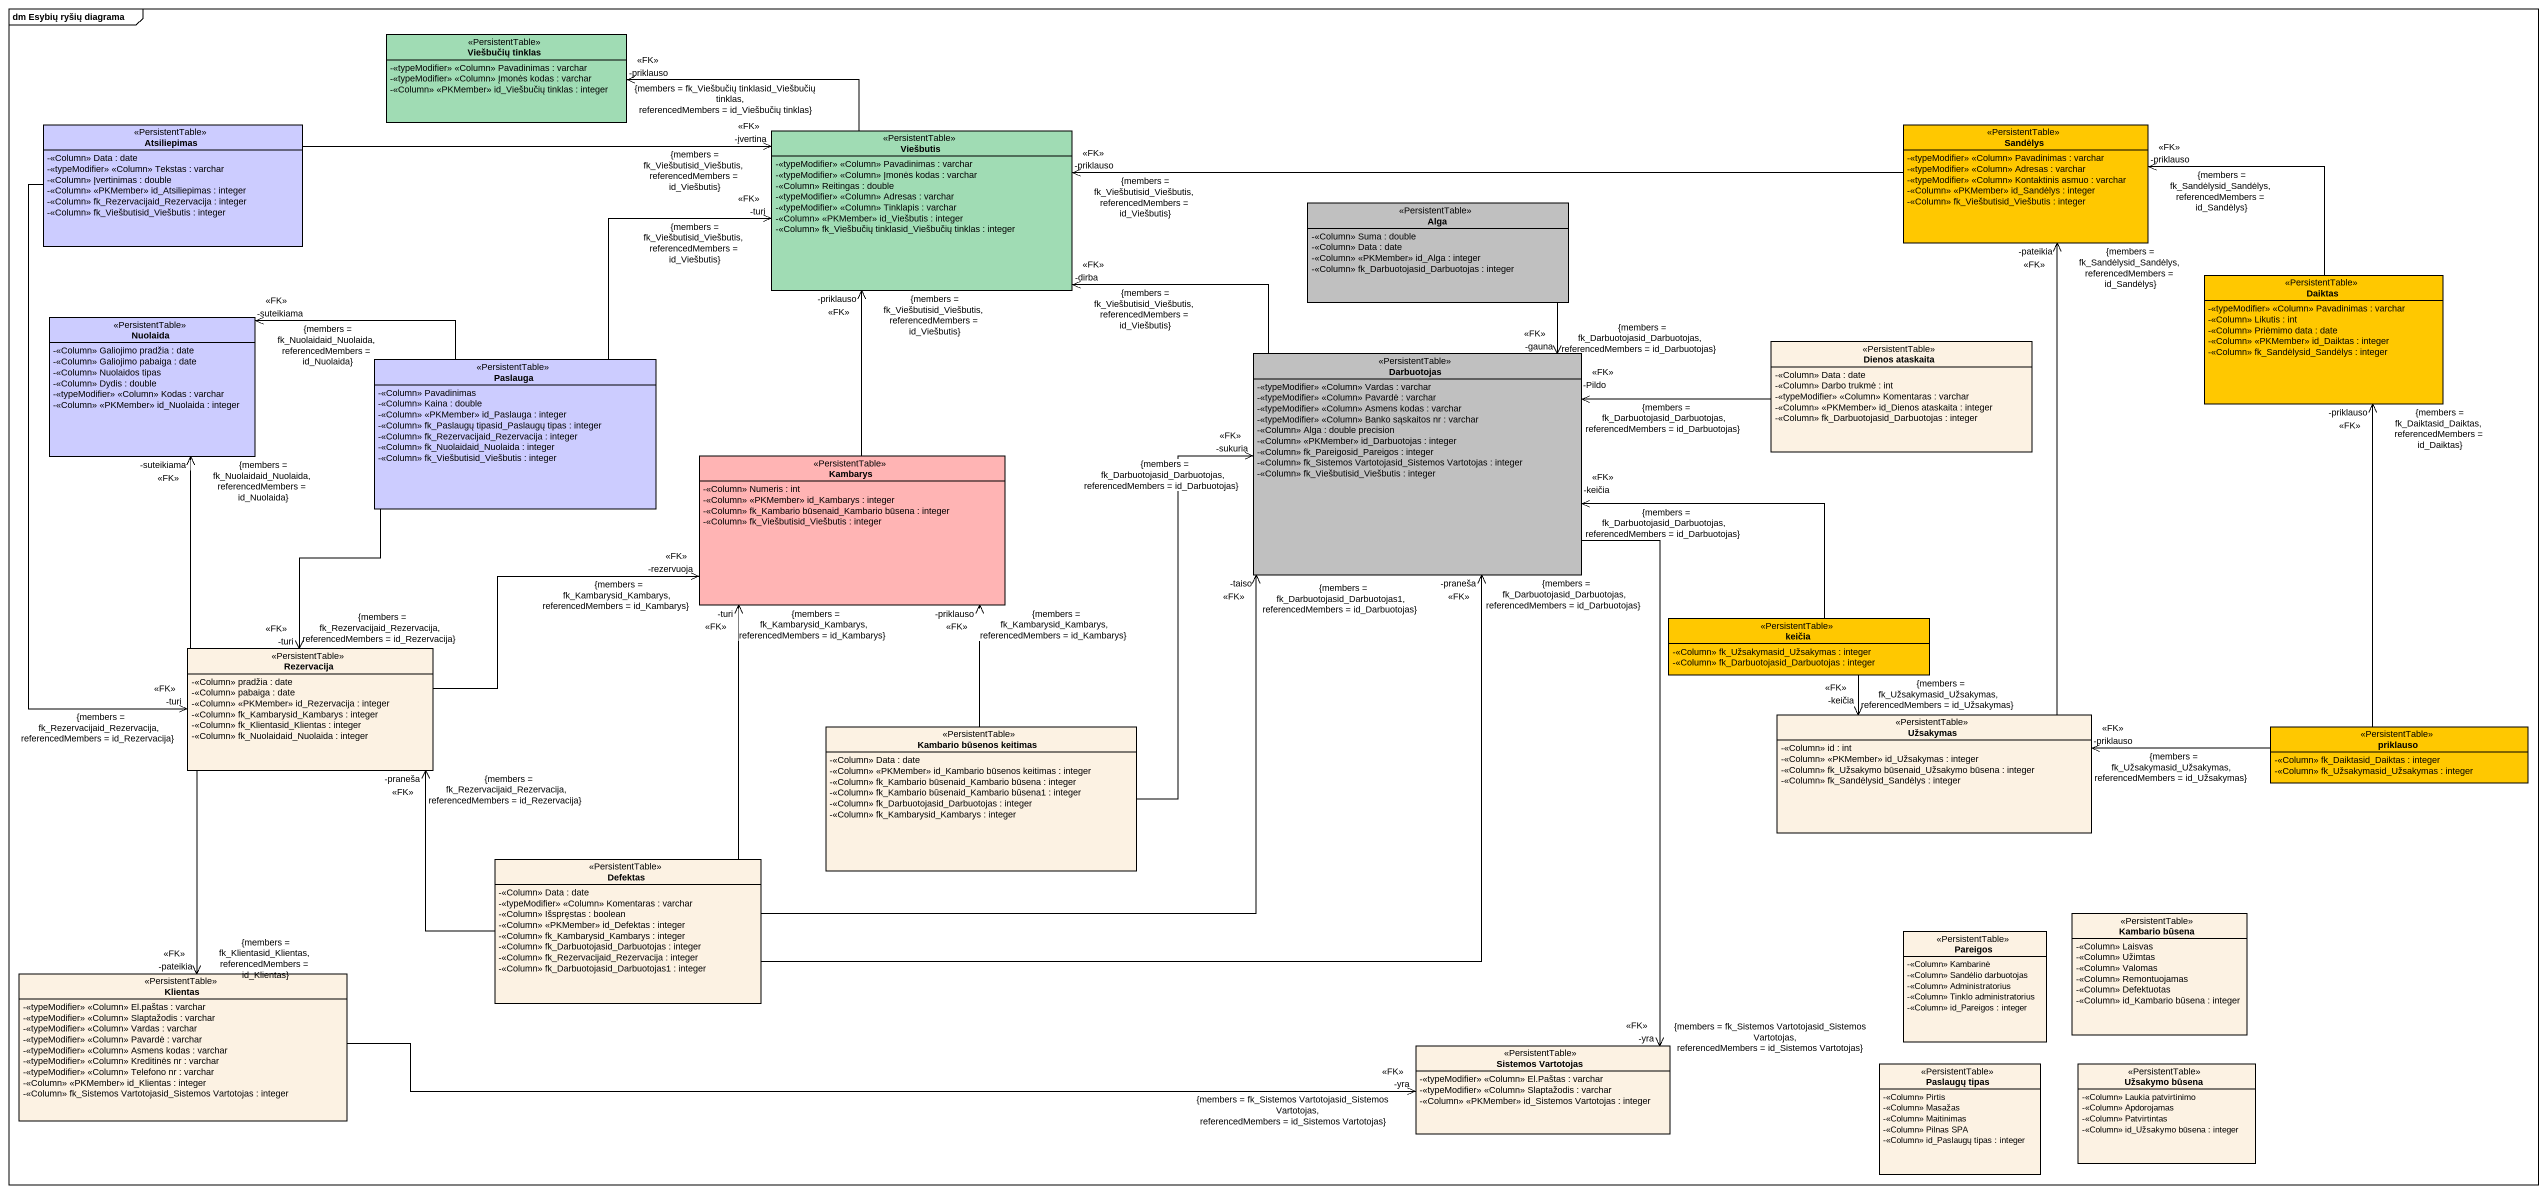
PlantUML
@startuml
mainframe dm Esybių ryšių diagrama
hide circle
hide empty members
skinparam classAttributeIconSize 0
class "Viešbučių tinklas" as Viešbučių_tinklas <<PersistentTable>> #A0DCB4 {
  -<<typeModifier>> <<Column>> Pavadinimas : varchar
  -<<typeModifier>> <<Column>> Įmonės kodas : varchar
  -<<Column>> <<PKMember>> id_Viešbučių tinklas : integer
}
class Atsiliepimas <<PersistentTable>> #CCCCFF {
  -<<Column>> Data : date
  -<<typeModifier>> <<Column>> Tekstas : varchar
  -<<Column>> Įvertinimas : double
  -<<Column>> <<PKMember>> id_Atsiliepimas : integer
  -<<Column>> fk_Rezervacijaid_Rezervacija : integer
  -<<Column>> fk_Viešbutisid_Viešbutis : integer
}
class Viešbutis <<PersistentTable>> #A0DCB4 {
  -<<typeModifier>> <<Column>> Pavadinimas : varchar
  -<<typeModifier>> <<Column>> Įmonės kodas : varchar
  -<<Column>> Reitingas : double
  -<<typeModifier>> <<Column>> Adresas : varchar
  -<<typeModifier>> <<Column>> Tinklapis : varchar
  -<<Column>> <<PKMember>> id_Viešbutis : integer
  -<<Column>> fk_Viešbučių tinklasid_Viešbučių tinklas : integer
}
class Sandėlys <<PersistentTable>> #FFC800 {
  -<<typeModifier>> <<Column>> Pavadinimas : varchar
  -<<typeModifier>> <<Column>> Adresas : varchar
  -<<typeModifier>> <<Column>> Kontaktinis asmuo : varchar
  -<<Column>> <<PKMember>> id_Sandėlys : integer
  -<<Column>> fk_Viešbutisid_Viešbutis : integer
}
class Alga <<PersistentTable>> #C0C0C0 {
  -<<Column>> Suma : double
  -<<Column>> Data : date
  -<<Column>> <<PKMember>> id_Alga : integer
  -<<Column>> fk_Darbuotojasid_Darbuotojas : integer
}
class Daiktas <<PersistentTable>> #FFC800 {
  -<<typeModifier>> <<Column>> Pavadinimas : varchar
  -<<Column>> Likutis : int
  -<<Column>> Priėmimo data : date
  -<<Column>> <<PKMember>> id_Daiktas : integer
  -<<Column>> fk_Sandėlysid_Sandėlys : integer
}
class Nuolaida <<PersistentTable>> #CCCCFF {
  -<<Column>> Galiojimo pradžia : date
  -<<Column>> Galiojimo pabaiga : date
  -<<Column>> Nuolaidos tipas
  -<<Column>> Dydis : double
  -<<typeModifier>> <<Column>> Kodas : varchar
  -<<Column>> <<PKMember>> id_Nuolaida : integer
}
class "Dienos ataskaita" as Dienos_ataskaita <<PersistentTable>> {
  -<<Column>> Data : date
  -<<Column>> Darbo trukmė : int
  -<<typeModifier>> <<Column>> Komentaras : varchar
  -<<Column>> <<PKMember>> id_Dienos ataskaita : integer
  -<<Column>> fk_Darbuotojasid_Darbuotojas : integer
}
class Paslauga <<PersistentTable>> #CCCCFF {
  -<<Column>> Pavadinimas
  -<<Column>> Kaina : double
  -<<Column>> <<PKMember>> id_Paslauga : integer
  -<<Column>> fk_Paslaugų tipasid_Paslaugų tipas : integer
  -<<Column>> fk_Rezervacijaid_Rezervacija : integer
  -<<Column>> fk_Nuolaidaid_Nuolaida : integer
  -<<Column>> fk_Viešbutisid_Viešbutis : integer
}
class Darbuotojas <<PersistentTable>> #C0C0C0 {
  -<<typeModifier>> <<Column>> Vardas : varchar
  -<<typeModifier>> <<Column>> Pavardė : varchar
  -<<typeModifier>> <<Column>> Asmens kodas : varchar
  -<<typeModifier>> <<Column>> Banko sąskaitos nr : varchar
  -<<Column>> Alga : double precision
  -<<Column>> <<PKMember>> id_Darbuotojas : integer
  -<<Column>> fk_Pareigosid_Pareigos : integer
  -<<Column>> fk_Sistemos Vartotojasid_Sistemos Vartotojas : integer
  -<<Column>> fk_Viešbutisid_Viešbutis : integer
}
class Kambarys <<PersistentTable>> #FFB4B4 {
  -<<Column>> Numeris : int
  -<<Column>> <<PKMember>> id_Kambarys : integer
  -<<Column>> fk_Kambario būsenaid_Kambario būsena : integer
  -<<Column>> fk_Viešbutisid_Viešbutis : integer
}
class keičia <<PersistentTable>> #FFC800 {
  -<<Column>> fk_Užsakymasid_Užsakymas : integer
  -<<Column>> fk_Darbuotojasid_Darbuotojas : integer
}
class Rezervacija <<PersistentTable>> {
  -<<Column>> pradžia : date
  -<<Column>> pabaiga : date
  -<<Column>> <<PKMember>> id_Rezervacija : integer
  -<<Column>> fk_Kambarysid_Kambarys : integer
  -<<Column>> fk_Klientasid_Klientas : integer
  -<<Column>> fk_Nuolaidaid_Nuolaida : integer
}
class "Kambario būsenos keitimas" as Kambario_būsenos_keitimas <<PersistentTable>> {
  -<<Column>> Data : date
  -<<Column>> <<PKMember>> id_Kambario būsenos keitimas : integer
  -<<Column>> fk_Kambario būsenaid_Kambario būsena : integer
  -<<Column>> fk_Kambario būsenaid_Kambario būsena1 : integer
  -<<Column>> fk_Darbuotojasid_Darbuotojas : integer
  -<<Column>> fk_Kambarysid_Kambarys : integer
}
class Užsakymas <<PersistentTable>> {
  -<<Column>> id : int
  -<<Column>> <<PKMember>> id_Užsakymas : integer
  -<<Column>> fk_Užsakymo būsenaid_Užsakymo būsena : integer
  -<<Column>> fk_Sandėlysid_Sandėlys : integer
}
class priklauso <<PersistentTable>> #FFC800 {
  -<<Column>> fk_Daiktasid_Daiktas : integer
  -<<Column>> fk_Užsakymasid_Užsakymas : integer
}
class Defektas <<PersistentTable>> {
  -<<Column>> Data : date
  -<<typeModifier>> <<Column>> Komentaras : varchar
  -<<Column>> Išspręstas : boolean
  -<<Column>> <<PKMember>> id_Defektas : integer
  -<<Column>> fk_Kambarysid_Kambarys : integer
  -<<Column>> fk_Darbuotojasid_Darbuotojas : integer
  -<<Column>> fk_Rezervacijaid_Rezervacija : integer
  -<<Column>> fk_Darbuotojasid_Darbuotojas1 : integer
}
class Pareigos <<PersistentTable>> {
  -<<Column>> Kambarinė
  -<<Column>> Sandėlio darbuotojas
  -<<Column>> Administratorius
  -<<Column>> Tinklo administratorius
  -<<Column>> id_Pareigos : integer
}
class "Kambario būsena" as Kambario_būsena <<PersistentTable>> {
  -<<Column>> Laisvas
  -<<Column>> Užimtas
  -<<Column>> Valomas
  -<<Column>> Remontuojamas
  -<<Column>> Defektuotas
  -<<Column>> id_Kambario būsena : integer
}
class Klientas <<PersistentTable>> {
  -<<typeModifier>> <<Column>> El.paštas : varchar
  -<<typeModifier>> <<Column>> Slaptažodis : varchar
  -<<typeModifier>> <<Column>> Vardas : varchar
  -<<typeModifier>> <<Column>> Pavardė : varchar
  -<<typeModifier>> <<Column>> Asmens kodas : varchar
  -<<typeModifier>> <<Column>> Kreditinės nr : varchar
  -<<typeModifier>> <<Column>> Telefono nr : varchar
  -<<Column>> <<PKMember>> id_Klientas : integer
  -<<Column>> fk_Sistemos Vartotojasid_Sistemos Vartotojas : integer
}
class "Sistemos Vartotojas" as Sistemos_Vartotojas <<PersistentTable>> {
  -<<typeModifier>> <<Column>> El.Paštas : varchar
  -<<typeModifier>> <<Column>> Slaptažodis : varchar
  -<<Column>> <<PKMember>> id_Sistemos Vartotojas : integer
}
class "Paslaugų tipas" as Paslaugų_tipas <<PersistentTable>> {
  -<<Column>> Pirtis
  -<<Column>> Masažas
  -<<Column>> Maitinimas
  -<<Column>> Pilnas SPA
  -<<Column>> id_Paslaugų tipas : integer
}
class "Užsakymo būsena" as Užsakymo_būsena <<PersistentTable>> {
  -<<Column>> Laukia patvirtinimo
  -<<Column>> Apdorojamas
  -<<Column>> Patvirtintas
  -<<Column>> id_Užsakymo būsena : integer
}
Atsiliepimas -right-> "-įvertina\n<<FK>>\n{members = fk_Viešbutisid_Viešbutis, referencedMembers = id_Viešbutis}" Viešbutis
Atsiliepimas --> "-turi\n<<FK>>\n{members = fk_Rezervacijaid_Rezervacija, referencedMembers = id_Rezervacija}" Rezervacija
Viešbutis -left-> "-priklauso\n<<FK>>\n{members = fk_Viešbučių tinklasid_Viešbučių tinklas, referencedMembers = id_Viešbučių tinklas}" Viešbučių_tinklas
Sandėlys -left-> "-priklauso\n<<FK>>\n{members = fk_Viešbutisid_Viešbutis, referencedMembers = id_Viešbutis}" Viešbutis
Alga --> "-gauna\n<<FK>>\n{members = fk_Darbuotojasid_Darbuotojas, referencedMembers = id_Darbuotojas}" Darbuotojas
Daiktas -left-> "-priklauso\n<<FK>>\n{members = fk_Sandėlysid_Sandėlys, referencedMembers = id_Sandėlys}" Sandėlys
Dienos_ataskaita -left-> "-Pildo\n<<FK>>\n{members = fk_Darbuotojasid_Darbuotojas, referencedMembers = id_Darbuotojas}" Darbuotojas
Paslauga -right-> "-turi\n<<FK>>\n{members = fk_Viešbutisid_Viešbutis, referencedMembers = id_Viešbutis}" Viešbutis
Paslauga -left-> "-suteikiama\n<<FK>>\n{members = fk_Nuolaidaid_Nuolaida, referencedMembers = id_Nuolaida}" Nuolaida
Paslauga --> "-turi\n<<FK>>\n{members = fk_Rezervacijaid_Rezervacija, referencedMembers = id_Rezervacija}" Rezervacija
Darbuotojas -left-> "-dirba\n<<FK>>\n{members = fk_Viešbutisid_Viešbutis, referencedMembers = id_Viešbutis}" Viešbutis
Darbuotojas --> "-yra\n<<FK>>\n{members = fk_Sistemos Vartotojasid_Sistemos Vartotojas, referencedMembers = id_Sistemos Vartotojas}" Sistemos_Vartotojas
Kambarys -up-> "-priklauso\n<<FK>>\n{members = fk_Viešbutisid_Viešbutis, referencedMembers = id_Viešbutis}" Viešbutis
keičia -left-> "-keičia\n<<FK>>\n{members = fk_Darbuotojasid_Darbuotojas, referencedMembers = id_Darbuotojas}" Darbuotojas
keičia --> "-keičia\n<<FK>>\n{members = fk_Užsakymasid_Užsakymas, referencedMembers = id_Užsakymas}" Užsakymas
Rezervacija -up-> "-suteikiama\n<<FK>>\n{members = fk_Nuolaidaid_Nuolaida, referencedMembers = id_Nuolaida}" Nuolaida
Rezervacija -right-> "-rezervuoja\n<<FK>>\n{members = fk_Kambarysid_Kambarys, referencedMembers = id_Kambarys}" Kambarys
Rezervacija --> "-pateikia\n<<FK>>\n{members = fk_Klientasid_Klientas, referencedMembers = id_Klientas}" Klientas
Kambario_būsenos_keitimas -up-> "-sukuria\n<<FK>>\n{members = fk_Darbuotojasid_Darbuotojas, referencedMembers = id_Darbuotojas}" Darbuotojas
Kambario_būsenos_keitimas -up-> "-priklauso\n<<FK>>\n{members = fk_Kambarysid_Kambarys, referencedMembers = id_Kambarys}" Kambarys
Užsakymas -up-> "-pateikia\n<<FK>>\n{members = fk_Sandėlysid_Sandėlys, referencedMembers = id_Sandėlys}" Sandėlys
priklauso -up-> "-priklauso\n<<FK>>\n{members = fk_Daiktasid_Daiktas, referencedMembers = id_Daiktas}" Daiktas
priklauso -left-> "-priklauso\n<<FK>>\n{members = fk_Užsakymasid_Užsakymas, referencedMembers = id_Užsakymas}" Užsakymas
Defektas -right-> "-praneša\n<<FK>>\n{members = fk_Darbuotojasid_Darbuotojas, referencedMembers = id_Darbuotojas}" Darbuotojas
Defektas -right-> "-taiso\n<<FK>>\n{members = fk_Darbuotojasid_Darbuotojas1, referencedMembers = id_Darbuotojas}" Darbuotojas
Defektas -up-> "-turi\n<<FK>>\n{members = fk_Kambarysid_Kambarys, referencedMembers = id_Kambarys}" Kambarys
Defektas -up-> "-praneša\n<<FK>>\n{members = fk_Rezervacijaid_Rezervacija, referencedMembers = id_Rezervacija}" Rezervacija
Klientas -right-> "-yra\n<<FK>>\n{members = fk_Sistemos Vartotojasid_Sistemos Vartotojas, referencedMembers = id_Sistemos Vartotojas}" Sistemos_Vartotojas
@enduml
